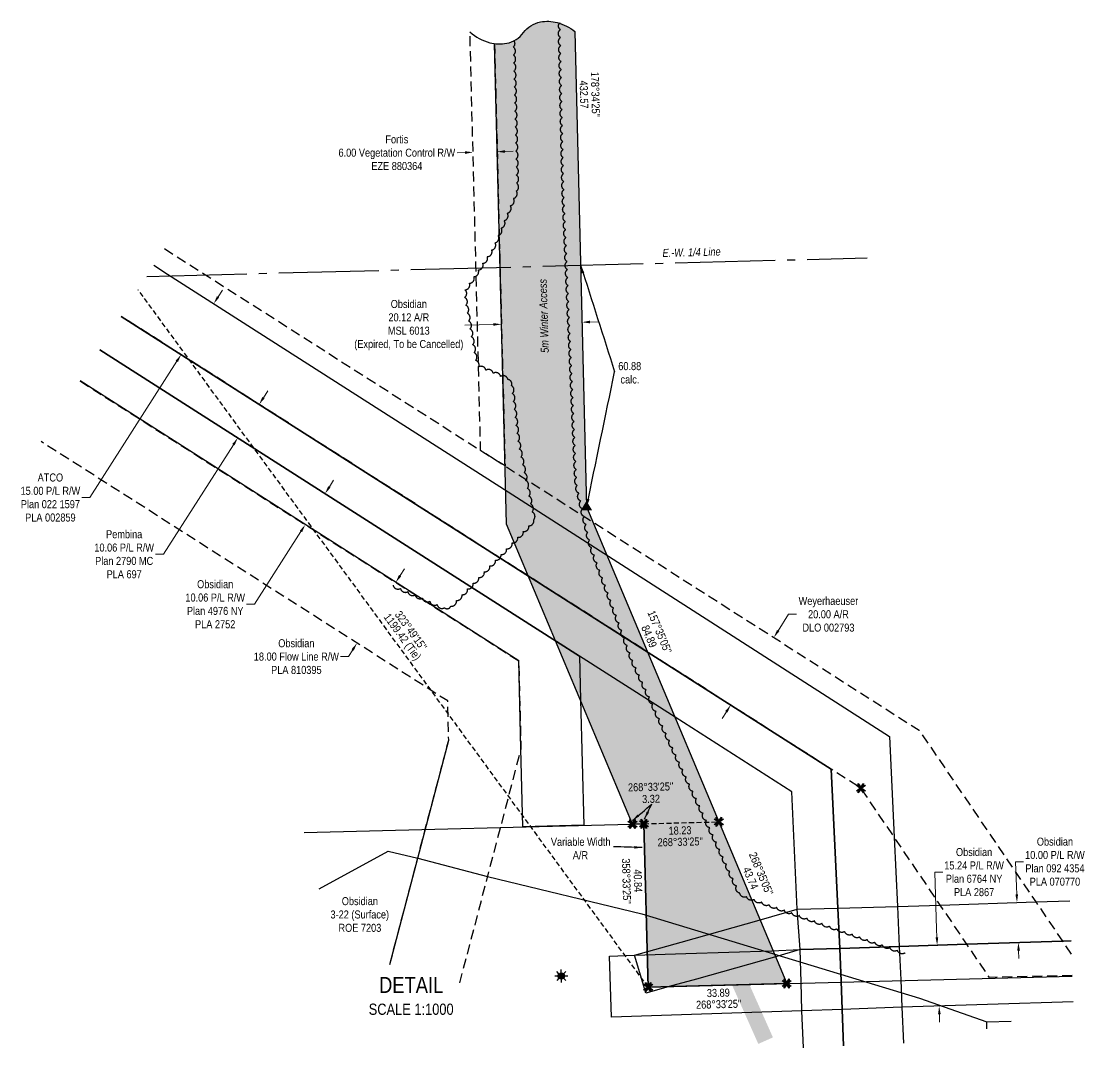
# Model space of a CAD drawing. Extents: x 614765 to 618049, y 5909250 to 5912282.
# Drawn here: x 614768 to 616096, y 5909250 to 5910532 of the extents above; entities that cross this region are included whole.
import ezdxf
from ezdxf.enums import TextEntityAlignment as Align

# ---------------------------------------------------------------- set-up
doc = ezdxf.new("R2010")
doc.units = 0
doc.header["$LTSCALE"] = 5
doc.header["$PDSIZE"] = 0.5
for name, pattern in [('0', [1, 1, 0]), ('foc-ACCESSROAD', [3.75, 2.5, -1.25]), ('foc-FLOWLINE', [3.75, 2.5, -1.25]), ('foc-QUARTERLINE', [33, 25, -3, 2, -3]), ('foc-TIELINE', [1.875, 1.25, -0.625]), ('foc-TRAV', [1.875, 1.25, -0.625])]:
    doc.linetypes.add(name, pattern=pattern)
doc.layers.get('Defpoints').update_dxf_attribs({"color": 9})
for name, color, linetype in [('AS-POWER', 104, 'foc-POWER'), ('AS-ROADS', 254, 'Continuous'), ('C-FLOWLINE', 13, 'foc-FLOWLINE'), ('C-RW', 13, 'Continuous'), ('C-WS', 13, 'foc-ACCESSROAD'), ('C-WS-S', 8, 'Continuous'), ('DETAIL-T', 7, 'Continuous'), ('F-AR', 190, 'foc-ACCESSROAD'), ('F-EZE', 190, 'foc-FLOWLINE'), ('F-RW', 190, 'Continuous'), ('L-BD', 7, 'Continuous'), ('L-BD1', 253, 'Continuous'), ('L-MON', 1, 'Continuous'), ('L-QSEC', 8, 'foc-QUARTERLINE'), ('L-TIE', 7, 'foc-TIELINE'), ('L-TIE-T', 7, 'Continuous'), ('P-PROPOSED', 10, 'Continuous'), ('P-PROPOSED-H', 21, 'Continuous'), ('P-TRAV', 4, 'foc-TRAV'), ('P-TXT', 4, 'Continuous'), ('T-BUSH', 110, '0')]:
    doc.layers.add(name, color=color, linetype=linetype)
for name, color, linetype, lineweight in [('C-AR-T', 13, 'Continuous', 9), ('C-FLOWLINE-T', 13, 'Continuous', 9), ('C-RW-T', 13, 'Continuous', 9), ('C-WS-T', 13, 'Continuous', 9), ('F-AR-T', 190, 'Continuous', 9), ('F-EZE-T', 190, 'Continuous', 9), ('F-RW-T', 190, 'Continuous', 9), ('T-TEXT', 48, 'Continuous', 18)]:
    doc.layers.add(name, color=color, linetype=linetype, lineweight=lineweight)
doc.styles.add('100L', font='ARIALN.TTF', dxfattribs={"height": 11})
doc.styles.add('80CG', font='ARIALN.TTF', dxfattribs={"height": 10})
doc.styles.add('80L', font='ARIALN.TTF', dxfattribs={"height": 10})
doc.styles.add('foc-LtypeFont', font='ARIALN.TTF', dxfattribs={"height": 7.349999999999999})
doc.styles.get("Standard").update_dxf_attribs({"font": 'ARIALN.TTF'})
doc.linetypes.add('foc-POWER', pattern='A,6,-1,["P",foc-LtypeFont,S=0.2,R=0,X=-0.625,Y=-0.75],-1.239999999999999,4', length=12.24)
doc.linetypes.add('foc-POWER-NOLINE', pattern='A,0,-4,["P",foc-LtypeFont,S=0.2,R=0,X=-0.625,Y=-0.75],-8.24', length=12.24)
doc.dimstyles.new('Compass 5 000', dxfattribs={"dimscale": 5, "dimtxt": 9, "dimasz": 2, "dimexe": 0.2, "dimexo": 0.0625, "dimgap": 0.5, "dimtad": 0, "dimtih": 1, "dimtoh": 1, "dimzin": 0, "dimdsep": 46, "dimtxsty": '80CG', "dimcen": 0.1, "dimse1": 1, "dimse2": 1, "dimclrd": 256, "dimclrt": 256, "dimaunit": 1, "dimadec": 4, "dimazin": 0, "dimtfac": 0.06, "dimtofl": 0, "dimtmove": 0, "dimatfit": 1, "dimfxl": 0.2, "dimtolj": 1, "dimtzin": 0, "dimlwd": -1, "dimarcsym": 0})

# ---------------------------------------------------------------- blocks, each defined once
blk = doc.blocks.new('*D78')
at = {"layer": 'C-AR-T', "transparency": 16777216}
for p, q in [((615357.7463591225, 5910153.666039094), (615322.000952123, 5910152.753812809)), ((615478.3610267338, 5910156.744137215), (615488.3577719465, 5910156.999255132))]:
    blk.add_line(p, q, dxfattribs=at)
for points in [[(615357.7038394697, 5910155.332163298), (615357.7888787752, 5910151.999914892), (615367.7431043353, 5910153.921157011)], [(615478.318507081, 5910158.410261419), (615478.4035463864, 5910155.078013013), (615468.364281521, 5910156.4890193)]]:
    blk.add_solid(points, dxfattribs=at)
at = {"layer": 'Defpoints', "color": 0, "transparency": 16777216}
for p in [(615468.364281521, 5910156.4890193), (615368.599757915, 5910120.353355497), (615469.2209351007, 5910122.921217786)]:
    blk.add_point(p, dxfattribs=at)
at = {"layer": 'C-AR-T', "transparency": 16777216, "insert": (615252.0623436646, 5910152.753812809), "char_height": 10, "attachment_point": 5, "style": '80CG'}
blk.add_mtext('\\A1;Obsidian\\P20.12 A/R\\PMSL 6013\\P(Expired, To be Cancelled)', dxfattribs=at)
blk = doc.blocks.new('*D79')
at = {"layer": 'C-RW-T', "transparency": 16777216}
for p, q in [((615152.7969684438, 5909950.746985162), (615158.17473171, 5909959.177860695)), ((615117.3716994007, 5909895.209762855), (615059.3119227285, 5909804.187766093)), ((615059.3119227285, 5909804.187766093), (615049.311922729, 5909804.187766094))]:
    blk.add_line(p, q, dxfattribs=at)
for points in [[(615151.3918225216, 5909951.643279039), (615154.2021143655, 5909949.850691284), (615147.4192051776, 5909942.316109628)], [(615115.9665534785, 5909896.106056733), (615118.7768453225, 5909894.313468978), (615122.7494626669, 5909903.640638388)]]:
    blk.add_solid(points, dxfattribs=at)
at = {"layer": 'Defpoints', "color": 0, "transparency": 16777216}
for p in [(615183.8051611683, 5909919.106769535), (615122.7494626669, 5909903.640638388), (615159.1354186577, 5909880.431298294)]:
    blk.add_point(p, dxfattribs=at)
at = {"layer": 'C-RW-T', "transparency": 16777216, "insert": (615010.2259745696, 5909804.187766093), "char_height": 10, "attachment_point": 5, "style": '80CG'}
blk.add_mtext('\\A1;Obsidian\\P10.06 P/L R/W\\PPlan 4976 NY\\PPLA 2752', dxfattribs=at)
blk = doc.blocks.new('*D80')
at = {"layer": 'Defpoints', "color": 0, "transparency": 16777216}
for p in [(615687.1530387886, 5909775.971057999), (615707.9526881827, 5909762.697457375), (615633.3264280949, 5909691.625094738)]:
    blk.add_point(p, dxfattribs=at)
at = {"layer": 'F-AR-T', "transparency": 16777216}
for p, q in [((615713.3322446547, 5909771.127188817), (615726.4349806206, 5909791.659094358)), ((615726.4349806206, 5909791.659094358), (615736.4349806206, 5909791.659094359)), ((615648.7465210166, 5909669.921762674), (615643.3669645451, 5909661.492031232))]:
    blk.add_line(p, q, dxfattribs=at)
for points in [[(615711.9272894147, 5909772.023781562), (615714.7371998946, 5909770.230596072), (615707.9526881827, 5909762.697457375)], [(615647.3415657766, 5909670.81835542), (615650.1514762565, 5909669.025169929), (615654.1260774885, 5909678.351494115)]]:
    blk.add_solid(points, dxfattribs=at)
at = {"layer": 'F-AR-T', "transparency": 16777216, "insert": (615776.182593172, 5909791.659094359), "char_height": 10, "attachment_point": 5, "style": '80CG'}
blk.add_mtext('\\A1;Weyerhaeuser\\P20.00 A/R\\PDLO 002793', dxfattribs=at)
blk = doc.blocks.new('*D81')
at = {"layer": 'Defpoints', "color": 0, "transparency": 16777216}
for p in [(614984.9333836054, 5910105.019973408), (614958.2007099809, 5910063.150744476), (615038.4070142433, 5910011.940607362)]:
    blk.add_point(p, dxfattribs=at)
at = {"layer": 'F-RW-T', "transparency": 16777216}
for p, q in [((615070.5211342373, 5910062.238361372), (615075.9025806063, 5910070.666886449)), ((615033.0255678738, 5910003.512082285), (614945.619571818, 5909866.615125762)), ((614945.619571818, 5909866.615125762), (614935.6195718185, 5909866.615125762))]:
    blk.add_line(p, q, dxfattribs=at)
for points in [[(615069.1163800578, 5910063.1352691), (615071.9258884168, 5910061.341453644), (615065.1396878678, 5910053.809836295)], [(615031.6208136943, 5910004.408990012), (615034.4303220534, 5910002.615174557), (615038.4070142433, 5910011.940607362)]]:
    blk.add_solid(points, dxfattribs=at)
at = {"layer": 'F-RW-T', "transparency": 16777216, "insert": (614896.5336236595, 5909866.615125762), "char_height": 10, "attachment_point": 5, "style": '80CG'}
blk.add_mtext('\\A1;Pembina\\P10.06 P/L R/W\\PPlan 2790 MC\\PPLA 697', dxfattribs=at)
blk = doc.blocks.new('GAS')
h = blk.add_hatch(color=255)
h.dxf.hatch_style = 1
edge = h.paths.add_edge_path()
edge.add_arc((0, 0), 0.9, 0, 360)
for p, q in [((-0.8077887898725749, 0), (-1.615577579628734, 0)), ((-0.5711929310346023, 0.5711929297831376), (-1.142385862069204, 1.142385861385264)), ((0, 0.8077887887338874), (0, 1.615577579286764)), ((0.5711929310309642, 0.5711929297831376), (1.142385862065566, 1.142385861385264)), ((1.615577579625096, 0), (0.8077887898689368, 0)), ((-0.5711929310346023, -0.5711929316021271), (-1.142385862069204, -1.142385863204253)), ((0, -0.8077887905528768), (0, -1.615577581105753)), ((1.142385862065566, -1.142385863204253), (0.5711929310309642, -0.5711929316021271))]:
    blk.add_line(p, q)
blk.add_circle((0, 0), 0.8000000000000003)
blk = doc.blocks.new('TEMP')
h = blk.add_hatch(color=255)
h.dxf.hatch_style = 1
h.paths.add_polyline_path([(-5.274161e-10, 0.2514284397220763), (-0.6656854269836912, 1.152061669657268), (-0.6656854269836914, 0.6656854303339061), (-1.152061663105632, 0.6656854303339061), (-0.2514284404497629, 5.273253e-10), (-1.152061661774314, -0.665685419564579), (-0.6656854224511335, -0.6656854195645793), (-0.6656854224511335, -1.152061655686338), (-5.273251e-10, -0.2514284436956587), (0.6656854183820542, -1.152061663420681), (0.6656854183820542, -0.6656854208922597), (1.152061656810019, -0.6656854053035205), (0.2514284429676993, 5.273253e-10), (1.152061671303363, 0.6656854258011663), (0.6656854287749412, 0.6656854258011663), (0.6656854131859291, 1.15206166422904)])
h.paths.add_polyline_path([(0.5656854229146121, 0.8485281473411305), (0.5656854319800914, 0.5656854258011663), (0.8485281444547581, 0.5656854258011663), (0.0831890339399251, 0), (0.8485281399220186, -0.5656854150320215), (0.5656854183820542, -0.5656854240973189), (0.5656854183820542, -0.8485281365719859), (0, -0.08318903609469999), (-0.5656854224511337, -0.8485281320390644), (-0.5656854224511337, -0.5656854195645792), (-0.8485281349258001, -0.5656854195645794), (-0.0831890328488955, 0), (-0.8485281394583584, 0.5656854303339058), (-0.5656854269836913, 0.5656854303339061), (-0.5656854269836913, 0.8485281428085727), (0, 0.0831890306941206)], flags=16)
h = blk.add_hatch(color=1)
h.dxf.hatch_style = 1
h.paths.add_polyline_path([(0, 0.0831890306941205), (-0.5656854269836911, 0.8485281428085727), (-0.5656854269836912, 0.5656854303339061), (-0.8485281394583578, 0.5656854303339061), (-0.0831890328488953, -1e-16), (-0.8485281349258001, -0.5656854195645793), (-0.5656854224511337, -0.5656854195645793), (-0.5656854224511337, -0.848528132039064), (0, -0.08318903609469999), (0.5656854183820542, -0.8485281365719856), (0.5656854183820542, -0.5656854240973191), (0.8485281399220184, -0.5656854150320213), (0.0831890339399251, -1e-16), (0.8485281444547581, 0.5656854258011663), (0.5656854319800914, 0.5656854258011663), (0.5656854229146121, 0.8485281473411308)])
at = {"color": 1}
for p, q in [((-0.0831890328488953, 0), (0.0831890339399252, 0)), ((0, 0.0831890306941205), (0, -0.08318903609469999))]:
    blk.add_line(p, q, dxfattribs=at)
at = {"color": 255, "flags": 128}
blk.add_lwpolyline([(-0.251428440449763, 5.27325e-10), (-1.152061663105632, 0.6656854303339061), (-0.6656854269836914, 0.6656854303339061), (-0.6656854269836914, 1.152061669657268), (-5.274159999999999e-10, 0.2514284397220763), (0.6656854131859291, 1.15206166422904), (0.6656854287749412, 0.6656854258011663), (1.152061671303363, 0.6656854258011663), (0.2514284429676991, 5.27325e-10), (1.152061656810019, -0.6656854053035204), (0.6656854183820542, -0.6656854208922596), (0.6656854183820542, -1.152061663420681), (-5.27325e-10, -0.2514284436956586), (-0.6656854224511335, -1.152061655686338), (-0.6656854224511335, -0.6656854195645793), (-1.152061661774314, -0.6656854195645793)], close=True, dxfattribs=at)
at = {"color": 1, "flags": 128}
blk.add_lwpolyline([(-0.0831890328488953, 0), (-0.8485281394583578, 0.5656854303339061), (-0.5656854269836913, 0.5656854303339061), (-0.5656854269836913, 0.8485281428085727), (0, 0.0831890306941205), (0.5656854229146121, 0.8485281473411305), (0.5656854319800914, 0.5656854258011663), (0.8485281444547581, 0.5656854258011663), (0.0831890339399252, 0), (0.8485281399220184, -0.5656854150320214), (0.5656854183820542, -0.5656854240973189), (0.5656854183820542, -0.8485281365719856), (0, -0.08318903609469999), (-0.5656854224511335, -0.848528132039064), (-0.5656854224511335, -0.5656854195645792), (-0.8485281349258001, -0.5656854195645792)], close=True, dxfattribs=at)
blk = doc.blocks.new('STRIA')
blk.add_hatch(color=255).paths.add_polyline_path([(-0.0414550714867801, 1.521379340009161), (-1.474693147280959, -0.867350786313807), (1.391783004306489, -0.867350786313807)])
blk = doc.blocks.new('STRIAA')
blk.add_blockref('STRIA', (0, 0))
blk = doc.blocks.new('STRIB')
at = {"color": 1}
blk.add_solid([(-1.121455071486707, -0.6673507863138184), (-0.0414550714867801, 1.132649213686192), (1.038544928513147, -0.6673507863138184)], dxfattribs=at)
blk = doc.blocks.new('STRIBB')
blk.add_blockref('STRIB', (0, 0))
blk = doc.blocks.new('STRICC')
for name in ['STRIAA', 'STRIBB']:
    blk.add_blockref(name, (0, 0))
blk = doc.blocks.new('fdspike')
blk.add_blockref('STRICC', (0, 0))
blk = doc.blocks.new('*D82')
at = {"layer": 'Defpoints', "color": 0, "transparency": 16777216}
for p in [(615332.1960403792, 5910371.64573553), (615332.2716913659, 5910368.681501779), (615362.2047004647, 5910372.41159441)]:
    blk.add_point(p, dxfattribs=at)
at = {"layer": 'F-EZE-T', "transparency": 16777216}
for p, q in [((615322.27494645, 5910368.426372231), (615312.2782015342, 5910368.171242683)), ((615372.2770963672, 5910369.702490208), (615382.2738412833, 5910369.957619756))]:
    blk.add_line(p, q, dxfattribs=at)
for points in [[(615322.2324248587, 5910370.092496384), (615322.3174680413, 5910366.760248078), (615332.2716913659, 5910368.681501779)], [(615372.2345747759, 5910371.368614361), (615372.3196179585, 5910368.036366055), (615362.2803514514, 5910369.44736066)]]:
    blk.add_solid(points, dxfattribs=at)
at = {"layer": 'F-EZE-T', "transparency": 16777216, "insert": (615237.121312039, 5910368.171242684), "char_height": 10, "attachment_point": 5, "style": '80CG'}
blk.add_mtext('\\A1;Fortis\\P6.00 Vegetation Control R/W\\PEZE 880364', dxfattribs=at)
blk = doc.blocks.new('*D83')
at = {"layer": 'C-FLOWLINE-T', "transparency": 16777216}
for p, q in [((615241.1621308164, 5909839.965101568), (615246.5416644164, 5909848.394847604)), ((615176.6025448982, 5909738.800027804), (615166.6025448991, 5909738.800027804)), ((615181.9820784987, 5909747.22977384), (615176.6025448982, 5909738.800027804))]:
    blk.add_line(p, q, dxfattribs=at)
for points in [[(615239.7571731438, 5909840.861690502), (615242.567088489, 5909839.068512635), (615235.7825972158, 5909831.535355532)], [(615180.5771208261, 5909748.126362774), (615183.3870361713, 5909746.333184907), (615187.3616120992, 5909755.659519876)]]:
    blk.add_solid(points, dxfattribs=at)
at = {"layer": 'Defpoints', "color": 0, "transparency": 16777216}
for p in [(615217.627809776, 5909843.121029479), (615169.2068246594, 5909767.245193824), (615187.3616120992, 5909755.659519876)]:
    blk.add_point(p, dxfattribs=at)
at = {"layer": 'C-FLOWLINE-T', "transparency": 16777216, "insert": (615111.6025448977, 5909738.800027804), "char_height": 10, "attachment_point": 5, "style": '80CG'}
blk.add_mtext('\\A1;Obsidian\\P18.00 Flow Line R/W\\PPLA 810395', dxfattribs=at)
blk = doc.blocks.new('*D84')
at = {"layer": 'Defpoints', "color": 0, "transparency": 16777216}
for p in [(615008.4152561566, 5910179.685303676), (615057.2299178676, 5910148.455651601), (615016.5512918611, 5910084.871422018)]:
    blk.add_point(p, dxfattribs=at)
at = {"layer": 'F-RW-T', "transparency": 16777216}
for p, q in [((615013.8043568796, 5910188.108936705), (615019.193457602, 5910196.532569733)), ((614962.3475294276, 5910107.677441064), (614853.4694188549, 5909937.491486943)), ((614853.4694188549, 5909937.491486943), (614843.4694188549, 5909937.491486943))]:
    blk.add_line(p, q, dxfattribs=at)
for points in [[(615012.4004180417, 5910189.007120159), (615015.2082957174, 5910187.210753251), (615008.4152561566, 5910179.685303676)], [(614960.9435905898, 5910108.575624518), (614963.7514682654, 5910106.77925761), (614967.7366301501, 5910116.101074093)]]:
    blk.add_solid(points, dxfattribs=at)
at = {"layer": 'F-RW-T', "transparency": 16777216, "insert": (614804.3834706969, 5909937.491486943), "char_height": 10, "attachment_point": 5, "style": '80CG'}
blk.add_mtext('\\A1;ATCO\\P15.00 P/L R/W\\PPlan 022 1597\\PPLA 002859', dxfattribs=at)
blk = doc.blocks.new('*D85')
at = {"layer": 'C-RW-T', "transparency": 16777216}
for p, q in [((616019.9997123084, 5909482.657394823), (616009.9997123084, 5909482.657394823)), ((616009.9997123084, 5909482.657394823), (616011.0230195204, 5909451.719149489)), ((616011.3535967418, 5909441.724615048), (616011.0230195204, 5909451.719149489)), ((616013.6723970126, 5909371.618970517), (616014.0029742338, 5909361.624436076))]:
    blk.add_line(p, q, dxfattribs=at)
for points in [[(616013.019352482, 5909441.779711251), (616009.6878410017, 5909441.669518844), (616011.6841739631, 5909431.730080605)], [(616015.3381527528, 5909371.674066721), (616012.0066412725, 5909371.563874314), (616013.3418197912, 5909381.613504958)]]:
    blk.add_solid(points, dxfattribs=at)
at = {"layer": 'Defpoints', "color": 0, "transparency": 16777216}
for p in [(616011.6841739631, 5909431.730080605), (616011.6841739631, 5909431.730080605), (616013.3418197911, 5909381.613504958)]:
    blk.add_point(p, dxfattribs=at)
at = {"layer": 'C-RW-T', "transparency": 16777216, "insert": (616059.085660467, 5909482.657394824), "char_height": 10, "attachment_point": 5, "style": '80CG'}
blk.add_mtext('\\A1;Obsidian\\P10.00 P/L R/W\\PPlan 092 4354\\PPLA 070770', dxfattribs=at)
blk = doc.blocks.new('*D86')
at = {"layer": 'C-RW-T', "transparency": 16777216}
for p, q in [((615919.006658819, 5909469.621240974), (615909.0066588192, 5909469.621240974)), ((615909.0066588192, 5909469.621240974), (615911.3258378021, 5909398.226016967)), ((615911.6505032678, 5909388.231288739), (615911.3258378021, 5909398.226016967)), ((615914.7700366607, 5909292.197396135), (615915.0947021263, 5909282.202667908))]:
    blk.add_line(p, q, dxfattribs=at)
for points in [[(615913.3162913057, 5909388.28539965), (615909.9847152301, 5909388.177177829), (615911.9751687334, 5909378.236560512)], [(615916.4358246985, 5909292.251507046), (615913.1042486229, 5909292.143285224), (615914.4453711951, 5909302.192124362)]]:
    blk.add_solid(points, dxfattribs=at)
at = {"layer": 'Defpoints', "color": 0, "transparency": 16777216}
for p in [(615911.9751687334, 5909378.236560512), (615840.1501521455, 5909375.903420288), (615842.6203546072, 5909299.858984138)]:
    blk.add_point(p, dxfattribs=at)
at = {"layer": 'C-RW-T', "transparency": 16777216, "insert": (615958.0926069783, 5909469.621240974), "char_height": 10, "attachment_point": 5, "style": '80CG'}
blk.add_mtext('\\A1;Obsidian\\P15.24 P/L R/W\\PPlan 6764 NY\\PPLA 2867', dxfattribs=at)

msp = doc.modelspace()

# ---------------------------------------------------------------- hatches: boundary and pattern name
at = {"layer": 'AS-ROADS'}
h = msp.add_hatch(color=256, dxfattribs=at)
h.dxf.hatch_style = 1
edge = h.paths.add_edge_path()
edge.add_arc((615422.8923951474, 5910498.044196797), 34.09025382817723, 100.5499185626174, 128.5042625273617)
edge.add_line((615401.6687284204, 5910524.721928648), (615408.194724276, 5910248.0827809))
edge.add_line((615408.194724276, 5910248.082780895), (615414.6242750961, 5910031.73289545))
edge.add_line((615414.624275096, 5910031.732895455), (615415.5381827215, 5909987.289719189))
edge.add_line((615415.5381827215, 5909987.289719189), (615421.6417748732, 5909935.0548002))
edge.add_line((615421.6417748732, 5909935.0548002), (615429.2281613846, 5909901.880951256))
edge.add_line((615429.2281613846, 5909901.880951256), (615441.7517037754, 5909854.144094989))
edge.add_line((615441.7517037753, 5909854.144094989), (615458.6713901128, 5909802.788346497))
edge.add_line((615458.6713901121, 5909802.788346497), (615572.9918056342, 5909514.73615657))
edge.add_line((615572.9918056349, 5909514.73615657), (615688.5701395433, 5909255.088946599))
edge.add_line((615688.5701395426, 5909255.088946599), (615706.8350482669, 5909263.21931594))
edge.add_line((615706.8350482677, 5909263.21931594), (615591.4233821786, 5909522.492105973))
edge.add_line((615591.4233821786, 5909522.492105973), (615477.4737976983, 5909809.609916035))
edge.add_line((615477.4737976983, 5909809.609916035), (615460.9334840359, 5909859.814167567))
edge.add_line((615460.9334840359, 5909859.814167567), (615448.6470264266, 5909906.647311289))
edge.add_line((615448.6470264258, 5909906.647311288), (615441.3734129389, 5909938.453462336))
edge.add_line((615441.3734129389, 5909938.453462331), (615435.5070050908, 5909988.658543358))
edge.add_line((615435.5070050908, 5909988.658543364), (615434.6109127136, 5910032.235367073))
edge.add_line((615434.6109127144, 5910032.235367073), (615428.1804635355, 5910248.615481628))
edge.add_line((615428.1804635355, 5910248.615481627), (615421.4904512567, 5910532.207340424))
edge.add_arc((615425.2212210748, 5910486.027679586), 46.33011675578594, 94.61878949335922, 100.6603910036831)
at = {"layer": 'P-PROPOSED-H'}
h = msp.add_hatch(color=256, dxfattribs=at)
h.dxf.hatch_style = 1
edge = h.paths.add_edge_path()
edge.add_arc((615420.797192079, 5910469.829713415), 63.12136865785023, 52.29081558773503, 74.7238064677567)
edge.add_arc((615425.221221069, 5910486.027679707), 46.33011663538443, 74.72380646663625, 100.8447481849305)
edge.add_arc((615422.8920233467, 5910498.043920923), 34.09025382058097, 100.7997677488671, 144.0167061261467)
edge.add_arc((615367.8713305383, 5910538.308549503), 34.09025379536545, 281.1692345353581, 323.58930373689606, ccw=False)
edge.add_arc((615365.5412446831, 5910550.324631171), 46.33011662499727, 262.1232535966012, 281.11772186784634, ccw=False)
edge.add_line((615359.1920480691, 5910504.431631609), (615374.1007489975, 5909904.29140564))
edge.add_line((615374.1007489983, 5909904.291405633), (615531.3201007327, 5909529.685776285))
edge.add_line((615531.3201007327, 5909529.685776291), (615545.7849438116, 5909530.057027618))
edge.add_line((615545.7849438108, 5909530.057027618), (615551.0222676733, 5909325.998314365))
edge.add_line((615551.022267674, 5909325.998314365), (615724.004187426, 5909330.438028408))
edge.add_line((615724.0041874252, 5909330.438028408), (615474.1625939024, 5909925.734131278))
edge.add_line((615474.1625939024, 5909925.734131271), (615459.4056211228, 5910519.766637503))

# ---------------------------------------------------------------- linework, layer by layer
at = {"layer": 'AS-POWER', "linetype": 'foc-POWER-NOLINE', "flags": 128}
for points in [[(615228.3284048728, 5909354.343487579), (615263.1220813674, 5909486.939944396), (615301.8530495764, 5909634.554406982)], [(615974.0598357804, 5909274.102705195), (615974.008287557, 5909282.446214492)]]:
    msp.add_lwpolyline(points, dxfattribs=at)
at = {"layer": 'AS-POWER', "flags": 128}
msp.add_lwpolyline([(615140.1631151913, 5909448.85389693), (615226.1830165444, 5909495.873253332), (615263.1220813674, 5909486.939944396), (615350.2204766945, 5909464.0850264), (615542.9116637707, 5909417.42956558), (615889.8635484135, 5909312.075540603), (615974.008287557, 5909282.446214492), (616004.3791737494, 5909283.504734107)], dxfattribs=at)
at = {"layer": 'C-FLOWLINE', "flags": 128}
for points in [[(614841.3881055561, 5910083.111295512), (615389.4236371405, 5909733.53842603), (615392.0957356988, 5909623.675853509), (615366.7731030292, 5909527.165856209), (615315.4267168798, 5909331.488591448)], [(615228.3284048727, 5909354.343487579), (615273.0633197441, 5909524.825362609), (615301.8530495764, 5909634.554406982), (615300.6162687179, 5909683.384835918), (614793.005551144, 5910007.322105115)]]:
    msp.add_lwpolyline(points, dxfattribs=at)
at = {"layer": 'C-RW', "flags": 128}
for points in [[(614866.1606860377, 5910121.916477291), (615388.0673250513, 5909788.689422429), (615436.4230072966, 5909757.807921748), (615465.2056545693, 5909739.429611702), (615466.6041713576, 5909684.929775527), (615470.623078211, 5909528.127940514), (615394.3629453167, 5909526.170665534), (615392.0957356988, 5909623.675853509), (615389.4236371405, 5909733.53842603), (614841.3881055561, 5910083.111295512)], [(616079.3836366375, 5909383.799289196), (616068.4562555419, 5909383.438008443), (615949.1133819481, 5909379.487292341), (615864.5591240858, 5909376.696313308), (615790.4587168513, 5909374.289260036), (615741.0062255526, 5909372.801173874), (615708.7750906597, 5909363.462103767), (615611.2174482588, 5909336.075917307), (615582.0115186799, 5909328.162594378), (615547.9610701292, 5909318.603607459), (615545.5525915237, 5909327.253863483), (615533.9548693947, 5909365.861708344), (615592.0382838054, 5909382.075532558), (615689.6974609417, 5909409.528719084), (615737.1517474793, 5909423.340573095), (615788.0033848456, 5909424.74113771), (615862.2734824747, 5909426.786037249), (615915.8222907496, 5909428.559372133), (616035.1284734039, 5909432.505519563), (616077.8047464131, 5909433.918158813)], [(616081.7870056138, 5909307.508908376), (615868.0058709161, 5909300.774180597), (615793.1235815978, 5909298.074530721), (615742.8713239848, 5909296.42653642), (615505.4024961167, 5909288.279818241), (615502.7183507334, 5909364.802861533), (615533.9548693956, 5909365.861708348), (615597.9689939101, 5909367.874985597), (615705.6209863764, 5909371.330183143), (615741.0062255531, 5909372.801173874), (615790.4587168518, 5909374.289260044), (615864.5591240863, 5909376.696313311), (615949.1133819481, 5909379.487292348), (616068.4562555428, 5909383.438008443), (616079.3836366375, 5909383.799289196)]]:
    msp.add_lwpolyline(points, dxfattribs=at)
at = {"layer": 'C-WS', "linetype": 'Continuous', "flags": 128}
msp.add_lwpolyline([(615121.3487885639, 5909519.163547165), (615545.7849438108, 5909530.057027618), (615551.022267674, 5909325.998314365), (616080.7762048811, 5909339.594856717)], dxfattribs=at)
at = {"layer": 'F-AR', "flags": 128}
for points in [[(614946.8865689262, 5910248.370100548), (614994.9471391066, 5910217.689034556), (615344.6819199226, 5909994.528704214), (615375.2043006527, 5909975.047697435), (615484.2156026519, 5909905.478552513), (615889.5431126864, 5909646.812870727), (616035.1284734039, 5909432.505519567), (616068.4562555428, 5909383.438008443), (616079.9268391916, 5909366.55635639)], [(616080.7507188553, 5909340.403862205), (615977.2424775816, 5909338.025935726), (615949.1133819481, 5909379.487292348), (615915.8222907501, 5909428.559372133), (615858.3418747762, 5909513.288267907), (615816.7797187049, 5909574.552723112), (615779.5718692217, 5909598.298591619), (615551.0241560028, 5909744.146275568), (615402.9484416886, 5909838.639357387), (614892.8391476596, 5910163.70713989)]]:
    msp.add_lwpolyline(points, dxfattribs=at)
at = {"layer": 'F-EZE', "flags": 128}
msp.add_lwpolyline([(615359.1920480672, 5910504.431631609), (615365.8621427576, 5910229.110000035), (615372.2969211739, 5909976.903341654), (615341.7745404438, 5909996.384348433), (615335.8532965292, 5910228.343412669), (615328.4496324362, 5910518.441294456)], dxfattribs=at)
at = {"layer": 'F-RW', "flags": 128}
msp.add_lwpolyline([(615328.4356936488, 5910518.987458167, 0.1133449972195007), (615353.33471181, 5910505.631474573, 0.1150249070141317), (615374.3579803776, 5910504.841118406, 0.1891018319625014), (615395.381316519, 5910518.176143873, -0.1891018319259468), (615416.4046526604, 5910531.511169338, -0.1150249070622799), (615437.42792123, 5910530.720813162, -0.09819619329454282), (615459.4056211245, 5910519.766637507)], format="xyb", dxfattribs=at)
for points in [[(614933.613085029, 5910227.577758956), (614950.77886764, 5910216.558740824), (615375.9821010606, 5909944.530858685), (615501.3155458666, 5909864.181498806), (615852.632999216, 5909638.956385733), (615858.3418747762, 5909513.288267907), (615862.2734824747, 5909426.786037253), (615864.5591240863, 5909376.696313311), (615866.4396075415, 5909335.259819224), (615868.0058709161, 5909300.774180597), (615870.0340810054, 5909255.979009717)], [(614892.8391476596, 5910163.70713989), (615402.9484416886, 5909838.639357387), (615551.0241560028, 5909744.146275568), (615779.5718692217, 5909598.298591619), (615788.0033848456, 5909424.741137714), (615790.4587168518, 5909374.289260044), (615791.8890488658, 5909333.398163346), (615793.1235815978, 5909298.074530721), (615795.177034828, 5909252.584146985)], [(615795.177034828, 5909252.584146985), (615793.1235815978, 5909298.074530721), (615791.8890488658, 5909333.398163346), (615790.4587168518, 5909374.289260044), (615788.0033848456, 5909424.741137714), (615779.5718692217, 5909598.298591619), (615551.0241560028, 5909744.146275568), (615402.9484416886, 5909838.639357387), (614892.8391476596, 5910163.70713989)], [(615744.9629097083, 5909250.306872226), (615742.8713239848, 5909296.42653642), (615741.9984004033, 5909332.153986027), (615741.0062255531, 5909372.801173874), (615737.1517474793, 5909423.340573095), (615730.4614612315, 5909570.041473981), (615584.5357048205, 5909663.225854894), (615465.2056545693, 5909739.429611702), (615436.4230072966, 5909757.807921748), (615388.0673250513, 5909788.689422429), (614866.1606860377, 5910121.916477291)]]:
    msp.add_lwpolyline(points, dxfattribs=at)
at = {"layer": 'L-QSEC'}
msp.add_line((614924.8114010204, 5910213.790299548), (615824.5202155428, 5910236.770556725), dxfattribs=at)
at = {"layer": 'L-TIE'}
msp.add_line((615551.0222676737, 5909325.998314365), (614914.0479399808, 5910196.929800805), dxfattribs=at)
at = {"layer": 'P-PROPOSED', "flags": 128}
msp.add_lwpolyline([(615459.4056211245, 5910519.766637507), (615474.1625939024, 5909925.734131271), (615724.0041874252, 5909330.438028408), (615551.022267674, 5909325.998314365), (615545.7849438108, 5909530.057027618), (615531.3201007327, 5909529.685776291), (615374.1007489983, 5909904.291405633), (615359.1920480672, 5910504.431631609)], dxfattribs=at)
at = {"layer": 'P-TRAV'}
msp.add_line((615545.7849438108, 5909530.057027618), (615639.219047245, 5909532.455085767), dxfattribs=at)
at = {"layer": 'T-BUSH', "flags": 128}
for points in [[(615871.8745288433, 5909368.75071876, -0.52056705), (615862.4525705609, 5909372.090501882, -0.52056705), (615853.0306122799, 5909375.430285004, -0.52056705), (615843.6086539982, 5909378.770068126, -0.52056705), (615834.1866957166, 5909382.109851249, -0.52056705), (615824.7647374341, 5909385.449634364, -0.52056705), (615815.3427791531, 5909388.789417492, -0.52056705), (615805.9208208715, 5909392.129200614, -0.52056705), (615796.498862589, 5909395.468983736, -0.52056705), (615787.0769043079, 5909398.808766852, -0.52056705), (615777.6549460263, 5909402.14854998, -0.52056705), (615768.2329877446, 5909405.488333102, -0.52056705), (615758.8110294621, 5909408.828116224, -0.52056705), (615749.3890711812, 5909412.167899345, -0.52056705), (615739.9671128995, 5909415.507682468, -0.52056705), (615730.545154617, 5909418.84746559, -0.52056705), (615721.1231963361, 5909422.187248706, -0.52056705), (615711.7012380544, 5909425.527031833, -0.52056705), (615702.2792797728, 5909428.866814956, -0.52056705), (615692.8573214903, 5909432.206598078, -0.52056705), (615683.4353632093, 5909435.546381193, -0.52056705), (615674.0134049277, 5909438.886164322, -0.52056705), (615665.5836214339, 5909443.313138669, -0.52056705), (615661.3984795208, 5909452.391246199, -0.52056705), (615657.2133376078, 5909461.469353729, -0.52056705), (615653.0281956939, 5909470.547461259, -0.52056705), (615648.8430537814, 5909479.625568789, -0.52056705), (615644.6579118683, 5909488.703676314, -0.52056705), (615640.4727699544, 5909497.78178385, -0.52056705), (615636.2876280419, 5909506.859891381, -0.52056705), (615632.1024861288, 5909515.93799891, -0.52056705), (615627.9173442149, 5909525.016106441, -0.52056705), (615623.7322023024, 5909534.094213971, -0.52056705), (615619.5470603894, 5909543.172321501, -0.52056705), (615615.3619184763, 5909552.250429026, -0.52056705), (615611.1767765624, 5909561.328536562, -0.52056705), (615606.9916346499, 5909570.406644086, -0.52056705), (615602.8064927368, 5909579.484751622, -0.52056705), (615598.6213508229, 5909588.562859152, -0.52056705), (615594.4362089104, 5909597.640966683, -0.52056705), (615590.2510669973, 5909606.719074213, -0.52056705), (615586.0659250834, 5909615.797181743, -0.52056705), (615581.880783171, 5909624.875289273, -0.52056705), (615577.6956412579, 5909633.953396797, -0.52056705), (615573.5104993448, 5909643.031504334, -0.52056705), (615569.3253574308, 5909652.109611864, -0.52056705), (615565.1402155184, 5909661.187719394, -0.52056705), (615560.9550736053, 5909670.265826925, -0.52056705), (615556.7699316913, 5909679.343934455, -0.52056705), (615552.5847897789, 5909688.422041985, -0.52056705), (615548.3996478658, 5909697.500149509, -0.52056705), (615544.2145059527, 5909706.578257046, -0.52056705), (615540.0293640388, 5909715.656364576, -0.52056705), (615535.8442221264, 5909724.734472106, -0.52056705), (615531.8177435795, 5909733.877955785, -0.52056705), (615528.392693282, 5909743.269253871, -0.52056705), (615524.967642986, 5909752.660551951, -0.52056705), (615521.542592689, 5909762.051850031, -0.52056705), (615518.1175423922, 5909771.443148111, -0.52056705), (615514.6924920947, 5909780.834446191, -0.52056705), (615511.2674417986, 5909790.225744271, -0.52056705), (615507.8423915018, 5909799.617042352, -0.52056705), (615504.4173412042, 5909809.008340431, -0.52056705), (615500.9922909082, 5909818.399638511, -0.52056705), (615497.5672406113, 5909827.790936591, -0.52056705), (615494.1421903138, 5909837.182234671, -0.52056705), (615490.7171400178, 5909846.573532751, -0.52056705), (615487.2920897208, 5909855.964830825, -0.52056705), (615483.8670394233, 5909865.356128905, -0.52056705), (615480.4419891273, 5909874.747426991, -0.52056705), (615477.8575413515, 5909884.386869364, -0.52056705), (615475.633358477, 5909894.132661261, -0.52056705), (615473.4091756018, 5909903.878453158, -0.52056705), (615471.1849927267, 5909913.624245055, -0.52056705), (615468.9608098514, 5909923.370036952, -0.52056705), (615466.7366269763, 5909933.115828849, -0.52056705), (615464.5124441009, 5909942.861620747, -0.52056705), (615462.288261225, 5909952.607412644, -0.52056705), (615461.6090919537, 5909962.561914612, -0.52056705), (615461.1676973158, 5909972.54853666, -0.52056705), (615460.7263026772, 5909982.535158709, -0.52056705), (615460.2849080394, 5909992.521780757, -0.52056705), (615459.8435134023, 5910002.508402805, -0.52056705), (615459.4021187645, 5910012.495024853, -0.52056705), (615458.9607241267, 5910022.481646896, -0.52056705), (615458.5193294889, 5910032.46826895, -0.52056705), (615458.0779348502, 5910042.454890992, -0.52056705), (615457.6365402124, 5910052.441513048, -0.52056705), (615457.1951455753, 5910062.428135096, -0.52056705), (615456.7537509374, 5910072.414757144, -0.52056705), (615456.3123562996, 5910082.401379192, -0.52056705), (615455.8709616618, 5910092.388001241, -0.52056705), (615455.429567024, 5910102.374623289, -0.52056705), (615454.9881723854, 5910112.361245331, -0.52056705), (615454.5467777476, 5910122.347867386, -0.52056705), (615454.1053831105, 5910132.334489428, -0.52056705), (615453.6639884727, 5910142.321111483, -0.52056705), (615453.2225938349, 5910152.307733531, -0.52056705), (615452.781199197, 5910162.29435558, -0.52056705), (615452.3398045591, 5910172.280977628, -0.52056705), (615451.8984099205, 5910182.267599676, -0.52056705), (615451.4570152827, 5910192.254221725, -0.52056705), (615451.0156206456, 5910202.240843773, -0.52056705), (615450.5742260078, 5910212.227465821, -0.52056705), (615450.13283137, 5910222.214087864, -0.52056705), (615449.6914367322, 5910232.200709919, -0.52056705), (615449.2500420944, 5910242.187331967, -0.52056705), (615448.8086474558, 5910252.173954015, -0.52056705), (615448.367252818, 5910262.160576064, -0.52056705), (615447.9258581807, 5910272.147198112, -0.52056705), (615447.4844635429, 5910282.13382016, -0.52056705), (615447.0430689051, 5910292.120442209, -0.52056705), (615446.6016742673, 5910302.107064257, -0.52056705), (615446.1602796295, 5910312.093686299, -0.52056705), (615445.7913121061, 5910322.08271543, -0.52056705), (615445.5686651863, 5910332.07660744, -0.52056705), (615445.3460182681, 5910342.070499451, -0.52056705), (615445.1233713491, 5910352.064391461, -0.52056705), (615444.9007244301, 5910362.058283471, -0.52056705), (615444.6780775103, 5910372.052175482, -0.52056705), (615444.4554305921, 5910382.046067492, -0.52056705), (615444.2327836731, 5910392.039959501, -0.52056705), (615444.010136754, 5910402.033851506, -0.52056705), (615443.7874898344, 5910412.027743522, -0.52056705), (615443.5648429161, 5910422.021635532, -0.52056705), (615443.342195997, 5910432.015527537, -0.52056705), (615443.119549078, 5910442.009419553, -0.52056705), (615442.8969021583, 5910452.003311563, -0.52056705), (615442.6742552401, 5910461.997203568, -0.52056705), (615442.451608321, 5910471.991095584, -0.52056705), (615442.228961402, 5910481.984987594, -0.52056705), (615442.0063144823, 5910491.978879599, -0.52056705), (615441.783667564, 5910501.972771615, -0.52056705), (615441.5610206451, 5910511.966663625, -0.52056705), (615441.3383737253, 5910521.96055563, -0.52056705), (615441.1462060028, 5910530.586336235, -0.52056705)], [(615232.5106860283, 5909828.028941622, 0.520567049999826), (615241.660053852, 5909824.001967865, 0.52056705), (615250.8094216757, 5909819.97499412, 0.52056705), (615259.9587894995, 5909815.94802037, 0.52056705), (615269.1081573232, 5909811.921046618, 0.52056705), (615278.2575251469, 5909807.894072861, 0.52056705), (615287.4068929707, 5909803.867099117, 0.52056705), (615296.5562607937, 5909799.840125366, 0.52056705), (615304.522912214, 5909801.865719059, 0.52056705), (615311.4833419035, 5909809.040666285, 0.52056705), (615318.4437715925, 5909816.215613506, 0.52056705), (615325.4042012813, 5909823.39056074, 0.52056705), (615332.36463097, 5909830.565507966, 0.52056705), (615339.325060659, 5909837.740455193, 0.52056705), (615346.2854903478, 5909844.915402421, 0.52056705), (615353.2459200358, 5909852.090349647, 0.52056705), (615360.2063497247, 5909859.265296875, 0.52056705), (615367.1667794135, 5909866.440244101, 0.52056705), (615374.1272091031, 5909873.615191328, 0.52056705), (615381.0876387919, 5909880.790138556, 0.52056705), (615388.0480684807, 5909887.965085782, 0.52056705), (615395.0084981696, 5909895.140033004, 0.52056705), (615401.9689278584, 5909902.314980237, 0.52056705), (615407.9983872521, 5909909.762945279, 0.52056705), (615406.0153862871, 5909919.56065707, 0.52056705), (615404.032385322, 5909929.358368861, 0.52056705), (615402.0493843571, 5909939.156080652, 0.52056705), (615400.0663833921, 5909948.953792443, 0.52056705), (615398.0833824271, 5909958.751504228, 0.52056705), (615396.100381462, 5909968.549216018, 0.52056705), (615394.117380497, 5909978.34692781, 0.52056705), (615392.1343795314, 5909988.1446396, 0.52056705), (615390.1513785664, 5909997.942351391, 0.52056705), (615388.3582387734, 5910007.770361961, 0.52056705), (615387.1932929447, 5910017.698622156, 0.52056705), (615386.028347116, 5910027.626882345, 0.52056705), (615384.8634012872, 5910037.555142534, 0.52056705), (615383.6984554586, 5910047.483402723, 0.52056705), (615382.5335096299, 5910057.411662912, 0.52056705), (615381.3685638012, 5910067.339923101, 0.52056705), (615380.2036179726, 5910077.268183284, 0.52056705), (615375.9428463303, 5910084.875107261, 0.52056705), (615366.7387609833, 5910088.775397262, 0.52056705), (615357.5346756362, 5910092.675687263, 0.52056705), (615348.3305902892, 5910096.575977263, 0.52056705), (615339.1265049421, 5910100.476267263, 0.52056705), (615335.3352920552, 5910108.671401548, 0.52056705), (615333.6294126236, 5910118.521143907, 0.52056705), (615331.9235331935, 5910128.370886266, 0.52056705), (615330.2176537628, 5910138.220628618, 0.52056705), (615328.5117743312, 5910148.070370982, 0.52056705), (615326.8058949012, 5910157.920113342, 0.52056705), (615325.1000154697, 5910167.7698557, 0.52056705), (615323.3941360397, 5910177.619598059, 0.52056705), (615321.6882566089, 5910187.469340415, 0.52056705), (615322.2217245592, 5910196.842790197, 0.52056705), (615327.7885352995, 5910205.145685321, 0.52056705), (615333.3553460406, 5910213.448580432, 0.52056705), (615338.9221567825, 5910221.751475556, 0.52056705), (615344.4889675234, 5910230.054370674, 0.52056705), (615350.0557782645, 5910238.357265791, 0.52056705), (615355.6225890049, 5910246.660160909, 0.52056705), (615359.833211259, 5910255.687968136, 0.52056705), (615363.6442130572, 5910264.929381148, 0.52056705), (615367.4552148569, 5910274.17079416, 0.52056705), (615371.2662166558, 5910283.412207165, 0.52056705), (615375.077218454, 5910292.653620183, 0.52056705), (615378.8882202536, 5910301.895033195, 0.52056705), (615382.6992220518, 5910311.136446207, 0.52056705), (615386.5102238514, 5910320.377859217, 0.52056705), (615386.7198301661, 5910330.286589644, 0.52056705), (615386.4729116961, 5910340.279911442, 0.52056705), (615386.2259932277, 5910350.273233234, 0.52056705), (615385.9790747578, 5910360.266555025, 0.52056705), (615385.7321562893, 5910370.259876817, 0.52056705), (615385.4852378201, 5910380.253198609, 0.52056705), (615385.238319351, 5910390.2465204, 0.52056705), (615384.9914008817, 5910400.239842186, 0.52056705), (615384.7444824118, 5910410.233163984, 0.52056705), (615384.4975639434, 5910420.226485769, 0.52056705), (615384.2506454734, 5910430.219807567, 0.52056705), (615384.003727005, 5910440.213129359, 0.52056705), (615383.7568085358, 5910450.206451151, 0.52056705), (615383.5098900666, 5910460.199772943, 0.52056705), (615383.2629715974, 5910470.193094734, 0.52056705), (615383.0160531275, 5910480.186416526, 0.52056705), (615382.769134659, 5910490.179738318, 0.52056705), (615382.5222161891, 5910500.17306011, 0.4358791003287972), (615383.4074367841, 5910507.964494083, 0.4358791003287972)]]:
    msp.add_lwpolyline(points, format="xyb", dxfattribs=at)

# ---------------------------------------------------------------- block references
at = {"layer": 'C-WS-S', "xscale": 4.998185900000006, "yscale": 4.998185900000006, "zscale": 4.998185900000006}
msp.add_blockref('GAS', (615442.4947922151, 5909339.861812084), dxfattribs=at)
at = {"layer": 'L-MON', "xscale": 4.998185900000006, "yscale": 4.998185900000006, "zscale": 4.998185900000006}
for name, p in [('fdspike', (615474.1625939024, 5909925.734131271)), ('TEMP', (615639.219047245, 5909532.455085767)), ('TEMP', (615531.3201007327, 5909529.685776291)), ('TEMP', (615545.7849438108, 5909530.057027618)), ('TEMP', (615545.7849438108, 5909530.057027618)), ('TEMP', (615551.022267674, 5909325.998314365)), ('TEMP', (615724.0041874252, 5909330.438028408))]:
    msp.add_blockref(name, p, dxfattribs=at)
at = {"layer": 'L-MON', "color": 5, "xscale": 4.998185900000004, "yscale": 4.998185900000004, "zscale": 4.998185900000004}
msp.add_blockref('TEMP', (615816.7797187049, 5909574.552723112), dxfattribs=at)

# ---------------------------------------------------------------- texts
at = {"layer": 'C-WS-T', "linetype": 'Continuous', "insert": (615153.9401042137, 5909438.417633507), "char_height": 9.996371800000007, "attachment_point": 1, "style": '100L'}
msp.add_mtext_dynamic_manual_height_columns('\\pi14.38993;Obsidian\\P\\pi0.27841;3-22 (Surface)\\P\\pi10.27478;ROE 7203', width=72.59752509426198, gutter_width=54.98004490000006, heights=[0], dxfattribs=at)
at = {"layer": 'DETAIL-T', "color": 3, "insert": (615254.9984787315, 5909314.957030757), "char_height": 19.99274360000002, "width": 116.9324568483876, "attachment_point": 5, "style": '80CG'}
msp.add_mtext('DETAIL\\P{\\H0.7x;SCALE 1:1000}', dxfattribs=at)
at = {"layer": 'L-BD', "insert": (615513.4276935229, 5910106.649716305), "char_height": 9.9963718, "attachment_point": 1, "style": '80L'}
msp.add_mtext_dynamic_manual_height_columns('\\pi0.25455;60.88\\P\\pi3.05708;calc.', width=28.24118228457572, gutter_width=49.981859, heights=[0], dxfattribs=at)
at = {"layer": 'L-BD1'}
for s, rotation, p in [('178°34\'25"', 271.42305073343, (615485.1073021126, 5910441.150942641)), ('432.57', 271.42305073343, (615470.8668656938, 5910440.797181312)), ("358°33'25''", 271.4702174958954, (615524.0033089075, 5909458.445442492)), ('40.84', 271.4702174958954, (615538.2434492765, 5909458.810926644)), ('33.89', 1.470217509280944, (615638.6409012522, 5909318.877033466)), ('268°33\'25"', 1.470217509280944, (615639.00638542, 5909304.636893091))]:
    msp.add_text(s, height=9.996371800000011, rotation=rotation, dxfattribs=at).set_placement(p, align=Align.MIDDLE_CENTER)
at = {"layer": 'L-BD1', "style": '80L'}
for s, height, rotation, p in [("157°35'05''", 9.996371800000011, 292.767500000007, (615565.4486147397, 5909769.57600314)), ('84.89', 9.996371800000011, 292.767500000007, (615552.3136972315, 5909764.06337051)), ("268°33'25''", 9.996371800000007, 1.470199999991523, (615554.195269016, 5909576.131751222)), ('3.32', 9.996371800000007, 1.470199999991523, (615554.5799891837, 5909561.142129779)), ('18.23', 9.996371800000007, 1.470235017345108, (615590.7915228109, 5909521.71247556)), ("268°33'25''", 9.996371800000007, 1.470235017345108, (615591.1570069718, 5909507.472335189)), ("268°35'05''", 9.996371800000011, 292.767500000007, (615692.1675644229, 5909467.643503251)), ('43.74', 9.996371800000011, 292.767500000007, (615679.0326469154, 5909462.130870628))]:
    msp.add_text(s, height=height, rotation=rotation, dxfattribs=at).set_placement(p, align=Align.MIDDLE)
at = {"layer": 'L-QSEC', "insert": (615568.4748499346, 5910247.969428186), "char_height": 9.996371800000011, "attachment_point": 1, "rotation": 1.4631239710764754, "style": '80L'}
msp.add_mtext_dynamic_manual_height_columns('\\pi0.32614;{\\fArial Narrow|b0|i1|c0|p34;E.-W. 1/4 Line}', width=72.37932325415288, gutter_width=49.98185900000009, heights=[0], dxfattribs=at)
at = {"layer": 'L-TIE-T', "style": '80L'}
for s, p in [('1199.42 (Tie)', (615243.2716436445, 5909762.870809592)), ("323°49'15''", (615254.7694939735, 5909771.280007786))]:
    msp.add_text(s, height=9.996371800000011, rotation=306.1806999999921, dxfattribs=at).set_placement(p, align=Align.MIDDLE)
at = {"layer": 'P-TXT', "insert": (615429.4333919347, 5909512.484951214), "char_height": 9.996371800000011, "attachment_point": 1, "style": '80L'}
msp.add_mtext_dynamic_manual_height_columns('\\pi0.07726;Variable Width \\P\\pi27.42408;A/R', width=73.77717879235206, gutter_width=49.98185900000009, heights=[0], dxfattribs=at)
at = {"layer": 'T-TEXT', "insert": (615416.9350916684, 5910117.601644123), "char_height": 9.996371800000011, "attachment_point": 1, "rotation": 91.70223216256335, "style": '80L'}
msp.add_mtext_dynamic_manual_height_columns('\\pi0.44888;{\\fArial Narrow|b0|i1|c0|p34;5m Winter Access}', width=92.35161043164264, gutter_width=49.98185900000009, heights=[0], dxfattribs=at)

# ---------------------------------------------------------------- dimensions: what is measured, and where the dimension line sits
at = {"layer": 'C-AR-T'}
dim = msp.add_linear_dim(base=(615468.364281521, 5910156.4890193), p1=(615368.599757915, 5910120.353355497), p2=(615469.2209351008, 5910122.921217786), angle=1.461876594078513, text='Obsidian\\P20.12 A/R\\PMSL 6013\\P(Expired, To be Cancelled)', dimstyle='Compass 5 000', dxfattribs=at)
dim.commit()
dim.dimension.update_dxf_attribs({"geometry": '*D78', "text_midpoint": (615252.0623436646, 5910152.753812809), "dimtype": 161})
at = {"layer": 'C-FLOWLINE-T'}
dim = msp.add_aligned_dim(p1=(615217.6278097759, 5909843.121029479), p2=(615169.2068246594, 5909767.245193824), distance=21.53657697526245, text='Obsidian\\P18.00 Flow Line R/W\\PPLA 810395', dimstyle='Compass 5 000', dxfattribs=at)
dim.commit()
dim.dimension.update_dxf_attribs({"geometry": '*D83', "text_midpoint": (615111.6025448977, 5909738.800027804)})
at = {"layer": 'C-RW-T'}
dim = msp.add_linear_dim(base=(615122.7494626669, 5909903.640638388), p1=(615183.8051611687, 5909919.106769536), p2=(615159.1354186579, 5909880.431298295), angle=237.4676083198625, text='Obsidian\\P10.06 P/L R/W\\PPlan 4976 NY\\PPLA 2752', dimstyle='Compass 5 000', dxfattribs=at)
dim.commit()
dim.dimension.update_dxf_attribs({"geometry": '*D79', "text_midpoint": (615010.2259745696, 5909804.187766093), "dimtype": 161})
for base, p1, p2, angle, text, picture, middle in [((616011.6841739631, 5909431.730080605), (616013.3418197912, 5909381.613504957), (616011.6841739631, 5909431.730080605), 91.89441310536724, 'Obsidian\\P10.00 P/L R/W\\PPlan 092 4354\\PPLA 070770', '*D85', (616026.1769779599, 5909482.657394824)), ((615911.9751687334, 5909378.236560512), (615842.6203546074, 5909299.858984139), (615840.1501521457, 5909375.903420289), 91.86052304670945, 'Obsidian\\P15.24 P/L R/W\\PPlan 6764 NY\\PPLA 2867', '*D86', (615946.0045156239, 5909469.621240974))]:
    dim = msp.add_linear_dim(base=base, p1=p1, p2=p2, angle=angle, text=text, dimstyle='Compass 5 000', override={"dimtmove": 1}, dxfattribs=at)
    dim.commit()
    dim.dimension.update_dxf_attribs({"geometry": picture, "text_midpoint": middle, "dimtype": 161})
at = {"layer": 'F-AR-T'}
dim = msp.add_linear_dim(base=(615707.9526881827, 5909762.697457375), p1=(615633.3264280948, 5909691.625094739), p2=(615687.1530387887, 5909775.971057999), angle=57.45542096329842, text='Weyerhaeuser\\P20.00 A/R\\PDLO 002793', dimstyle='Compass 5 000', dxfattribs=at)
dim.commit()
dim.dimension.update_dxf_attribs({"geometry": '*D80', "text_midpoint": (615776.182593172, 5909791.659094359), "dimtype": 161})
at = {"layer": 'F-EZE-T'}
dim = msp.add_aligned_dim(p1=(615362.2047004648, 5910372.411594411), p2=(615332.1960403793, 5910371.64573553), distance=2.9651989485954897, text='Fortis\\P6.00 Vegetation Control R/W\\PEZE 880364', dimstyle='Compass 5 000', dxfattribs=at)
dim.commit()
dim.dimension.update_dxf_attribs({"geometry": '*D82', "text_midpoint": (615237.121312039, 5910368.171242684)})
at = {"layer": 'F-RW-T'}
for base, p1, p2, angle, text, picture, middle in [((615008.4152561566, 5910179.685303676), (615016.5512918616, 5910084.871422018), (615057.2299178673, 5910148.4556516), 57.39052647536215, 'ATCO\\P15.00 P/L R/W\\PPlan 022 1597\\PPLA 002859', '*D84', (614804.3834706969, 5909937.491486943)), ((615038.4070142433, 5910011.940607362), (614984.9333836054, 5910105.019973408), (614958.2007099804, 5910063.150744475), 237.44257465888776, 'Pembina\\P10.06 P/L R/W\\PPlan 2790 MC\\PPLA 697', '*D81', (614896.5336236595, 5909866.615125762))]:
    dim = msp.add_linear_dim(base=base, p1=p1, p2=p2, angle=angle, text=text, dimstyle='Compass 5 000', dxfattribs=at)
    dim.commit()
    dim.dimension.update_dxf_attribs({"geometry": picture, "text_midpoint": middle, "dimtype": 161})

# ---------------------------------------------------------------- leaders
at = {"layer": 'L-BD', "path_type": 1}
for points in [[(615466.6628828273, 5910227.630206641), (615509.1595705143, 5910094.459866198)], [(615474.1625939024, 5909925.734131271), (615509.1595705143, 5910094.459866198)]]:
    msp.add_leader(points, dimstyle='Compass 5 000', override={"dimgap": 0.5, "dimtad": 0}, dxfattribs=at)
at = {"layer": 'L-BD1', "path_type": 1}
for points in [[(615531.2574239571, 5909534.026027424), (615555.396255604, 5909554.452429388)], [(615546.2480916489, 5909535.606695863), (615555.396255604, 5909554.452429388)]]:
    msp.add_leader(points, dimstyle='Compass 5 000', override={"dimgap": 0.5, "dimtad": 0}, dxfattribs=at)
at = {"layer": 'P-TXT', "path_type": 1}
msp.add_leader([(615543.7017915748, 5909500.312760503), (615507.762614863, 5909501.401104816)], dimstyle='Compass 5 000', override={"dimgap": 0.5, "dimtad": 0}, dxfattribs=at)

doc.saveas('drawing.dxf')
